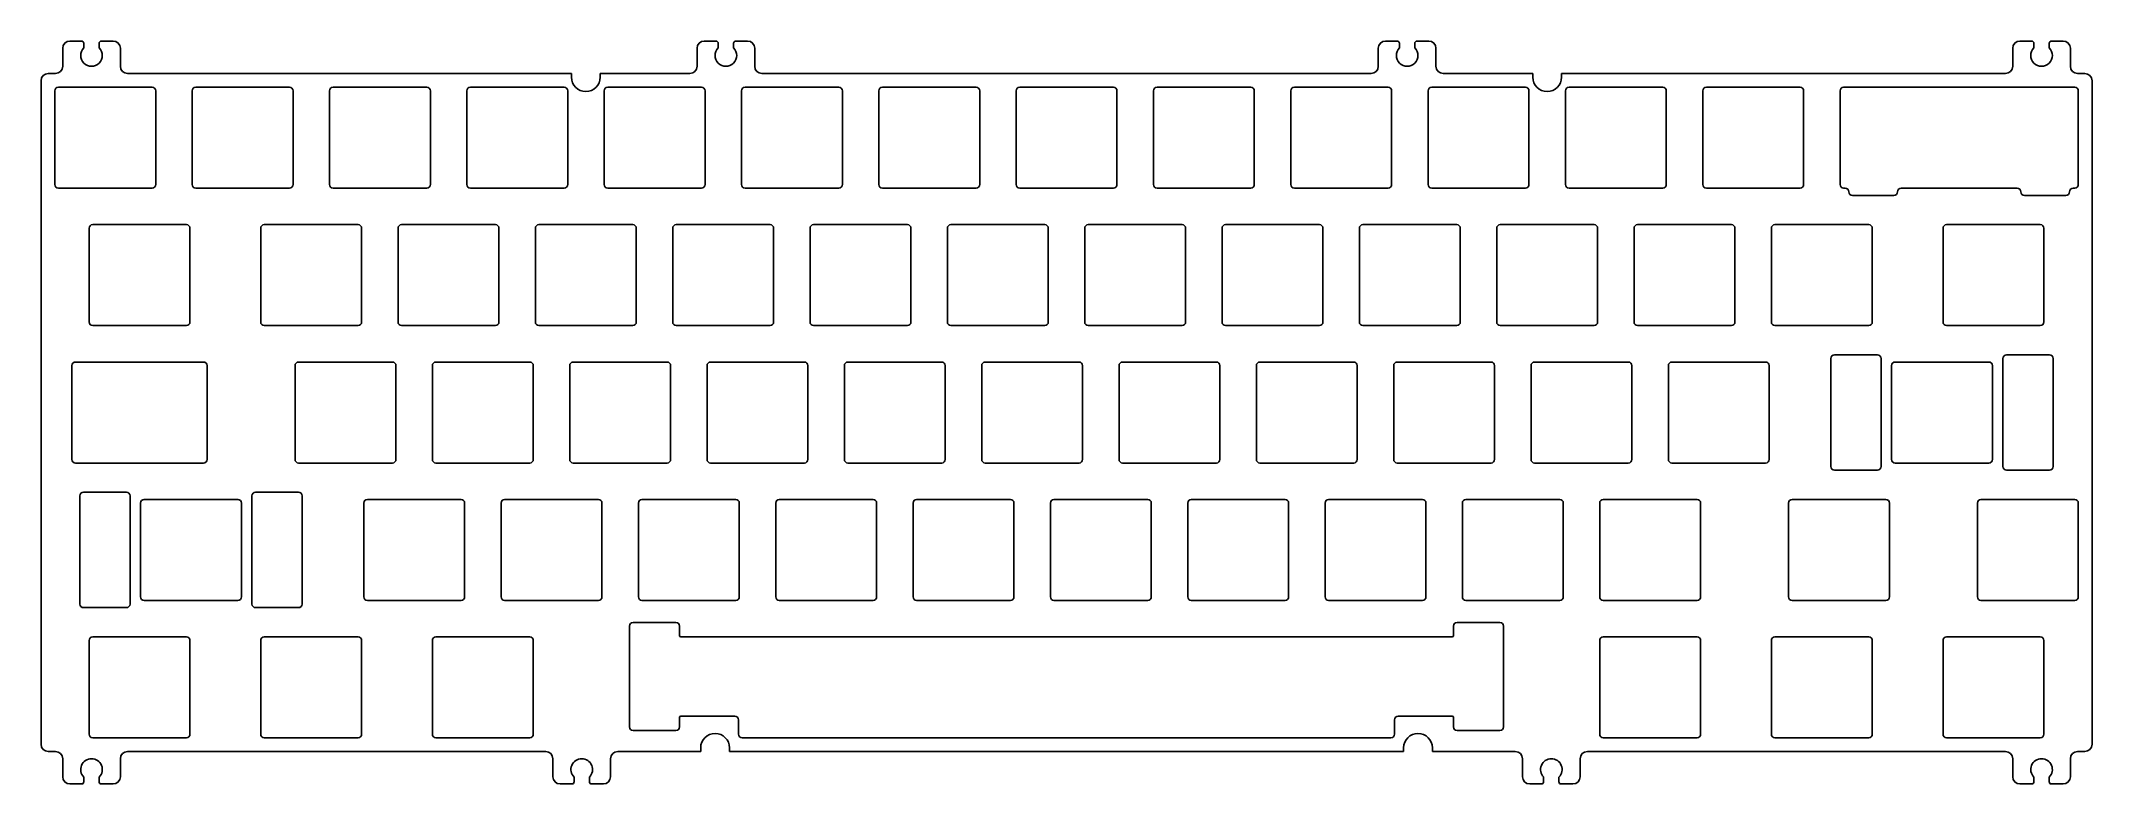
# Model space of a CAD drawing. Header units: millimetres. Extents: x 2647 to 2931, y 1844 to 1947.
import ezdxf

# ---------------------------------------------------------------- set-up
doc = ezdxf.new("R2010")
doc.units = ezdxf.units.MM

msp = doc.modelspace()

# ---------------------------------------------------------------- linework, layer by layer
for p, q in [((2652.14, 1946.81), (2650.51, 1946.81)), ((2652.44, 1945.87), (2652.44, 1946.51)), ((2654.57, 1946.51), (2654.57, 1945.87)), ((2656.51, 1946.81), (2654.87, 1946.81)), ((2740.14, 1946.81), (2738.51, 1946.81)), ((2740.44, 1945.87), (2740.44, 1946.51)), ((2742.57, 1946.51), (2742.57, 1945.87)), ((2744.51, 1946.81), (2742.87, 1946.81)), ((2834.64, 1946.81), (2833.01, 1946.81)), ((2834.94, 1945.87), (2834.94, 1946.51)), ((2837.07, 1946.51), (2837.07, 1945.87)), ((2839.01, 1946.81), (2837.37, 1946.81)), ((2922.64, 1946.81), (2921.01, 1946.81)), ((2922.94, 1945.87), (2922.94, 1946.51)), ((2925.07, 1946.51), (2925.07, 1945.87)), ((2927.01, 1946.81), (2925.37, 1946.81)), ((2649.51, 1945.81), (2649.51, 1943.31)), ((2657.51, 1943.31), (2657.51, 1945.81)), ((2737.51, 1945.81), (2737.51, 1943.31)), ((2745.51, 1943.31), (2745.51, 1945.81)), ((2832.01, 1945.81), (2832.01, 1943.31)), ((2840.01, 1943.31), (2840.01, 1945.81)), ((2920.01, 1945.81), (2920.01, 1943.31)), ((2928.01, 1943.31), (2928.01, 1945.81)), ((2646.51, 1941.31), (2646.51, 1849.31)), ((2648.51, 1942.31), (2647.51, 1942.31)), ((2648.91, 1940.41), (2661.91, 1940.41)), ((2658.51, 1942.31), (2720.08, 1942.31)), ((2667.96, 1940.41), (2680.96, 1940.41)), ((2687.01, 1940.41), (2700.01, 1940.41)), ((2706.06, 1940.41), (2719.06, 1940.41)), ((2720.08, 1941.81), (2720.08, 1942.31)), ((2724.08, 1941.81), (2724.08, 1942.31)), ((2724.08, 1942.31), (2736.51, 1942.31)), ((2725.11, 1940.41), (2738.11, 1940.41)), ((2744.16, 1940.41), (2757.16, 1940.41)), ((2831.01, 1942.31), (2746.51, 1942.31)), ((2763.21, 1940.41), (2776.21, 1940.41)), ((2782.26, 1940.41), (2795.26, 1940.41)), ((2801.31, 1940.41), (2814.31, 1940.41)), ((2820.36, 1940.41), (2833.36, 1940.41)), ((2839.41, 1940.41), (2852.41, 1940.41)), ((2841.01, 1942.31), (2853.43, 1942.31)), ((2853.43, 1941.81), (2853.43, 1942.31)), ((2857.43, 1941.81), (2857.43, 1942.31)), ((2857.43, 1942.31), (2919.01, 1942.31)), ((2858.46, 1940.41), (2871.46, 1940.41)), ((2877.51, 1940.41), (2890.51, 1940.41)), ((2930.01, 1942.31), (2929.01, 1942.31)), ((2931.01, 1849.31), (2931.01, 1941.31)), ((2648.41, 1926.91), (2648.41, 1939.91)), ((2662.41, 1939.91), (2662.41, 1926.91)), ((2667.46, 1926.91), (2667.46, 1939.91)), ((2681.46, 1939.91), (2681.46, 1926.91)), ((2686.51, 1926.91), (2686.51, 1939.91)), ((2700.51, 1939.91), (2700.51, 1926.91)), ((2705.56, 1926.91), (2705.56, 1939.91)), ((2719.56, 1939.91), (2719.56, 1926.91)), ((2724.61, 1926.91), (2724.61, 1939.91)), ((2738.61, 1939.91), (2738.61, 1926.91)), ((2743.66, 1926.91), (2743.66, 1939.91)), ((2757.66, 1939.91), (2757.66, 1926.91)), ((2762.71, 1926.91), (2762.71, 1939.91)), ((2776.71, 1939.91), (2776.71, 1926.91)), ((2781.76, 1926.91), (2781.76, 1939.91)), ((2795.76, 1939.91), (2795.76, 1926.91)), ((2800.81, 1926.91), (2800.81, 1939.91)), ((2814.81, 1939.91), (2814.81, 1926.91)), ((2819.86, 1926.91), (2819.86, 1939.91)), ((2833.86, 1939.91), (2833.86, 1926.91)), ((2838.91, 1926.91), (2838.91, 1939.91)), ((2852.91, 1939.91), (2852.91, 1926.91)), ((2857.96, 1926.91), (2857.96, 1939.91)), ((2871.96, 1939.91), (2871.96, 1926.91)), ((2877.01, 1926.91), (2877.01, 1939.91)), ((2891.01, 1939.91), (2891.01, 1926.91)), ((2661.91, 1926.41), (2648.91, 1926.41)), ((2680.96, 1926.41), (2667.96, 1926.41)), ((2700.01, 1926.41), (2687.01, 1926.41)), ((2719.06, 1926.41), (2706.06, 1926.41)), ((2738.11, 1926.41), (2725.11, 1926.41)), ((2757.16, 1926.41), (2744.16, 1926.41)), ((2776.21, 1926.41), (2763.21, 1926.41)), ((2795.26, 1926.41), (2782.26, 1926.41)), ((2814.31, 1926.41), (2801.31, 1926.41)), ((2833.36, 1926.41), (2820.36, 1926.41)), ((2852.41, 1926.41), (2839.41, 1926.41)), ((2871.46, 1926.41), (2858.46, 1926.41)), ((2890.51, 1926.41), (2877.51, 1926.41)), ((2653.17, 1907.86), (2653.17, 1920.86)), ((2653.67, 1921.36), (2666.67, 1921.36)), ((2667.17, 1920.86), (2667.17, 1907.86)), ((2676.98, 1907.86), (2676.98, 1920.86)), ((2677.48, 1921.36), (2690.48, 1921.36)), ((2690.98, 1920.86), (2690.98, 1907.86)), ((2696.03, 1907.86), (2696.03, 1920.86)), ((2696.53, 1921.36), (2709.53, 1921.36)), ((2710.03, 1920.86), (2710.03, 1907.86)), ((2715.08, 1907.86), (2715.08, 1920.86)), ((2715.58, 1921.36), (2728.58, 1921.36)), ((2729.08, 1920.86), (2729.08, 1907.86)), ((2734.13, 1907.86), (2734.13, 1920.86)), ((2734.63, 1921.36), (2747.63, 1921.36)), ((2748.13, 1920.86), (2748.13, 1907.86)), ((2753.18, 1907.86), (2753.18, 1920.86)), ((2753.68, 1921.36), (2766.68, 1921.36)), ((2767.18, 1920.86), (2767.18, 1907.86)), ((2772.23, 1907.86), (2772.23, 1920.86)), ((2772.73, 1921.36), (2785.73, 1921.36)), ((2786.23, 1920.86), (2786.23, 1907.86)), ((2791.28, 1907.86), (2791.28, 1920.86)), ((2791.78, 1921.36), (2804.78, 1921.36)), ((2805.28, 1920.86), (2805.28, 1907.86)), ((2810.33, 1907.86), (2810.33, 1920.86)), ((2810.83, 1921.36), (2823.83, 1921.36)), ((2824.33, 1920.86), (2824.33, 1907.86)), ((2829.38, 1907.86), (2829.38, 1920.86)), ((2829.88, 1921.36), (2842.88, 1921.36)), ((2843.38, 1920.86), (2843.38, 1907.86)), ((2848.43, 1907.86), (2848.43, 1920.86)), ((2848.93, 1921.36), (2861.93, 1921.36)), ((2862.43, 1920.86), (2862.43, 1907.86)), ((2867.48, 1907.86), (2867.48, 1920.86)), ((2867.98, 1921.36), (2880.98, 1921.36)), ((2881.48, 1920.86), (2881.48, 1907.86)), ((2886.53, 1907.86), (2886.53, 1920.86)), ((2887.03, 1921.36), (2900.03, 1921.36)), ((2900.53, 1920.86), (2900.53, 1907.86)), ((2910.34, 1907.86), (2910.34, 1920.86)), ((2910.84, 1921.36), (2923.84, 1921.36)), ((2924.34, 1920.86), (2924.34, 1907.86)), ((2666.67, 1907.36), (2653.67, 1907.36)), ((2690.48, 1907.36), (2677.48, 1907.36)), ((2709.53, 1907.36), (2696.53, 1907.36)), ((2728.58, 1907.36), (2715.58, 1907.36)), ((2747.63, 1907.36), (2734.63, 1907.36)), ((2766.68, 1907.36), (2753.68, 1907.36)), ((2785.73, 1907.36), (2772.73, 1907.36)), ((2804.78, 1907.36), (2791.78, 1907.36)), ((2823.83, 1907.36), (2810.83, 1907.36)), ((2842.88, 1907.36), (2829.88, 1907.36)), ((2861.93, 1907.36), (2848.93, 1907.36)), ((2880.98, 1907.36), (2867.98, 1907.36)), ((2900.03, 1907.36), (2887.03, 1907.36)), ((2923.84, 1907.36), (2910.84, 1907.36)), ((2650.79, 1888.81), (2650.79, 1901.81)), ((2651.29, 1902.31), (2669.05, 1902.31)), ((2669.55, 1901.81), (2669.55, 1888.81)), ((2681.74, 1888.81), (2681.74, 1901.81)), ((2682.24, 1902.31), (2695.24, 1902.31)), ((2695.74, 1901.81), (2695.74, 1888.81)), ((2700.79, 1888.81), (2700.79, 1901.81)), ((2701.29, 1902.31), (2714.29, 1902.31)), ((2714.79, 1901.81), (2714.79, 1888.81)), ((2719.84, 1888.81), (2719.84, 1901.81)), ((2720.34, 1902.31), (2733.34, 1902.31)), ((2733.84, 1901.81), (2733.84, 1888.81)), ((2738.89, 1888.81), (2738.89, 1901.81)), ((2739.39, 1902.31), (2752.39, 1902.31)), ((2752.89, 1901.81), (2752.89, 1888.81)), ((2757.94, 1888.81), (2757.94, 1901.81)), ((2758.44, 1902.31), (2771.44, 1902.31)), ((2771.94, 1901.81), (2771.94, 1888.81)), ((2776.99, 1888.81), (2776.99, 1901.81)), ((2777.49, 1902.31), (2790.49, 1902.31)), ((2790.99, 1901.81), (2790.99, 1888.81)), ((2796.04, 1888.81), (2796.04, 1901.81)), ((2796.54, 1902.31), (2809.54, 1902.31)), ((2810.04, 1901.81), (2810.04, 1888.81)), ((2815.09, 1888.81), (2815.09, 1901.81)), ((2815.59, 1902.31), (2828.59, 1902.31)), ((2829.09, 1901.81), (2829.09, 1888.81)), ((2834.14, 1888.81), (2834.14, 1901.81)), ((2834.64, 1902.31), (2847.64, 1902.31)), ((2848.14, 1901.81), (2848.14, 1888.81)), ((2853.19, 1888.81), (2853.19, 1901.81)), ((2853.69, 1902.31), (2866.69, 1902.31)), ((2867.19, 1901.81), (2867.19, 1888.81)), ((2872.24, 1888.81), (2872.24, 1901.81)), ((2872.74, 1902.31), (2885.74, 1902.31)), ((2886.24, 1901.81), (2886.24, 1888.81)), ((2669.05, 1888.31), (2651.29, 1888.31)), ((2695.24, 1888.31), (2682.24, 1888.31)), ((2714.29, 1888.31), (2701.29, 1888.31)), ((2733.34, 1888.31), (2720.34, 1888.31)), ((2752.39, 1888.31), (2739.39, 1888.31)), ((2771.44, 1888.31), (2758.44, 1888.31)), ((2790.49, 1888.31), (2777.49, 1888.31)), ((2809.54, 1888.31), (2796.54, 1888.31)), ((2828.59, 1888.31), (2815.59, 1888.31)), ((2847.64, 1888.31), (2834.64, 1888.31)), ((2866.69, 1888.31), (2853.69, 1888.31)), ((2885.74, 1888.31), (2872.74, 1888.31)), ((2691.27, 1869.76), (2691.27, 1882.76)), ((2691.77, 1883.26), (2704.77, 1883.26)), ((2705.27, 1882.76), (2705.27, 1869.76)), ((2710.32, 1869.76), (2710.32, 1882.76)), ((2710.82, 1883.26), (2723.82, 1883.26)), ((2724.32, 1882.76), (2724.32, 1869.76)), ((2729.37, 1869.76), (2729.37, 1882.76)), ((2729.87, 1883.26), (2742.87, 1883.26)), ((2743.37, 1882.76), (2743.37, 1869.76)), ((2748.42, 1869.76), (2748.42, 1882.76)), ((2748.92, 1883.26), (2761.92, 1883.26)), ((2762.42, 1882.76), (2762.42, 1869.76)), ((2767.47, 1869.76), (2767.47, 1882.76)), ((2767.97, 1883.26), (2780.97, 1883.26)), ((2781.47, 1882.76), (2781.47, 1869.76)), ((2786.52, 1869.76), (2786.52, 1882.76)), ((2787.02, 1883.26), (2800.02, 1883.26)), ((2800.52, 1882.76), (2800.52, 1869.76)), ((2805.57, 1869.76), (2805.57, 1882.76)), ((2806.07, 1883.26), (2819.07, 1883.26)), ((2819.57, 1882.76), (2819.57, 1869.76)), ((2824.62, 1869.76), (2824.62, 1882.76)), ((2825.12, 1883.26), (2838.12, 1883.26)), ((2838.62, 1882.76), (2838.62, 1869.76)), ((2843.67, 1869.76), (2843.67, 1882.76)), ((2844.17, 1883.26), (2857.17, 1883.26)), ((2857.67, 1882.76), (2857.67, 1869.76)), ((2862.72, 1869.76), (2862.72, 1882.76)), ((2863.22, 1883.26), (2876.22, 1883.26)), ((2876.72, 1882.76), (2876.72, 1869.76)), ((2888.91, 1869.76), (2888.91, 1882.76)), ((2889.41, 1883.26), (2902.41, 1883.26)), ((2902.91, 1882.76), (2902.91, 1869.76)), ((2915.11, 1869.76), (2915.11, 1882.76)), ((2915.61, 1883.26), (2928.61, 1883.26)), ((2929.11, 1882.76), (2929.11, 1869.76)), ((2704.77, 1869.26), (2691.77, 1869.26)), ((2723.82, 1869.26), (2710.82, 1869.26)), ((2742.87, 1869.26), (2729.87, 1869.26)), ((2761.92, 1869.26), (2748.92, 1869.26)), ((2780.97, 1869.26), (2767.97, 1869.26)), ((2800.02, 1869.26), (2787.02, 1869.26)), ((2819.07, 1869.26), (2806.07, 1869.26)), ((2838.12, 1869.26), (2825.12, 1869.26)), ((2857.17, 1869.26), (2844.17, 1869.26)), ((2876.22, 1869.26), (2863.22, 1869.26)), ((2902.41, 1869.26), (2889.41, 1869.26)), ((2928.61, 1869.26), (2915.61, 1869.26)), ((2653.17, 1850.71), (2653.17, 1863.71)), ((2653.67, 1864.21), (2666.67, 1864.21)), ((2667.17, 1863.71), (2667.17, 1850.71)), ((2676.98, 1850.71), (2676.98, 1863.71)), ((2677.48, 1864.21), (2690.48, 1864.21)), ((2690.98, 1863.71), (2690.98, 1850.71)), ((2700.79, 1850.71), (2700.79, 1863.71)), ((2701.29, 1864.21), (2714.29, 1864.21)), ((2714.79, 1863.71), (2714.79, 1850.71)), ((2728.13, 1851.71), (2728.13, 1865.71)), ((2728.63, 1866.21), (2734.58, 1866.21)), ((2735.08, 1865.71), (2735.08, 1864.41)), ((2735.28, 1864.21), (2842.23, 1864.21)), ((2842.43, 1864.41), (2842.43, 1865.71)), ((2842.93, 1866.21), (2848.88, 1866.21)), ((2849.38, 1865.71), (2849.38, 1851.71)), ((2862.72, 1850.71), (2862.72, 1863.71)), ((2863.22, 1864.21), (2876.22, 1864.21)), ((2876.72, 1863.71), (2876.72, 1850.71)), ((2886.53, 1850.71), (2886.53, 1863.71)), ((2887.03, 1864.21), (2900.03, 1864.21)), ((2900.53, 1863.71), (2900.53, 1850.71)), ((2910.34, 1850.71), (2910.34, 1863.71)), ((2910.84, 1864.21), (2923.84, 1864.21)), ((2924.34, 1863.71), (2924.34, 1850.71)), ((2735.08, 1851.71), (2735.08, 1853.01)), ((2742.76, 1853.21), (2735.28, 1853.21)), ((2743.26, 1850.71), (2743.26, 1852.71)), ((2834.26, 1850.71), (2834.26, 1852.71)), ((2834.76, 1853.21), (2842.23, 1853.21)), ((2842.43, 1851.71), (2842.43, 1853.01)), ((2666.67, 1850.21), (2653.67, 1850.21)), ((2690.48, 1850.21), (2677.48, 1850.21)), ((2714.29, 1850.21), (2701.29, 1850.21)), ((2734.58, 1851.21), (2728.63, 1851.21)), ((2795.26, 1850.21), (2743.76, 1850.21)), ((2795.26, 1850.21), (2833.76, 1850.21)), ((2848.88, 1851.21), (2842.93, 1851.21)), ((2876.22, 1850.21), (2863.22, 1850.21)), ((2900.03, 1850.21), (2887.03, 1850.21)), ((2923.84, 1850.21), (2910.84, 1850.21)), ((2647.51, 1848.31), (2648.51, 1848.31)), ((2649.51, 1847.31), (2649.51, 1844.81)), ((2657.51, 1844.81), (2657.51, 1847.31)), ((2658.51, 1848.31), (2716.51, 1848.31)), ((2717.51, 1847.31), (2717.51, 1844.81)), ((2725.51, 1844.81), (2725.51, 1847.31)), ((2726.51, 1848.31), (2738.01, 1848.31)), ((2738.01, 1848.81), (2738.01, 1848.31)), ((2742.01, 1848.81), (2742.01, 1848.31)), ((2742.01, 1848.31), (2835.51, 1848.31)), ((2835.51, 1848.81), (2835.51, 1848.31)), ((2839.51, 1848.81), (2839.51, 1848.31)), ((2839.51, 1848.31), (2851.01, 1848.31)), ((2852.01, 1847.31), (2852.01, 1844.81)), ((2860.01, 1844.81), (2860.01, 1847.31)), ((2861.01, 1848.31), (2919.01, 1848.31)), ((2920.01, 1847.31), (2920.01, 1844.81)), ((2928.01, 1844.81), (2928.01, 1847.31)), ((2929.01, 1848.31), (2930.01, 1848.31)), ((2650.51, 1843.81), (2652.14, 1843.81)), ((2652.44, 1844.11), (2652.44, 1844.75)), ((2654.57, 1844.75), (2654.57, 1844.11)), ((2654.87, 1843.81), (2656.51, 1843.81)), ((2718.51, 1843.81), (2720.14, 1843.81)), ((2720.44, 1844.11), (2720.44, 1844.75)), ((2722.57, 1844.75), (2722.57, 1844.11)), ((2722.87, 1843.81), (2724.51, 1843.81)), ((2853.01, 1843.81), (2854.64, 1843.81)), ((2854.94, 1844.11), (2854.94, 1844.75)), ((2857.07, 1844.75), (2857.07, 1844.11)), ((2857.37, 1843.81), (2859.01, 1843.81)), ((2921.01, 1843.81), (2922.64, 1843.81)), ((2922.94, 1844.11), (2922.94, 1844.75)), ((2925.07, 1844.75), (2925.07, 1844.11)), ((2925.37, 1843.81), (2927.01, 1843.81))]:
    msp.add_line(p, q)
for points in [[(2903.52, 1925.41, 0.414214), (2904.02, 1925.91, -0.414214), (2904.52, 1926.41), (2920.64, 1926.41, -0.414214), (2921.14, 1925.91, 0.414214), (2921.64, 1925.41), (2927.39, 1925.41, 0.414214), (2927.89, 1925.91, -0.414214), (2928.39, 1926.41), (2928.61, 1926.41, 0.414214), (2929.11, 1926.91), (2929.11, 1939.91, 0.414214), (2928.61, 1940.41), (2896.56, 1940.41, 0.414214), (2896.06, 1939.91), (2896.06, 1926.91, 0.414214), (2896.56, 1926.41), (2896.77, 1926.41, -0.414214), (2897.27, 1925.91, 0.414214), (2897.77, 1925.41)], [(2894.79, 1887.81), (2894.79, 1902.81, -0.414214), (2895.29, 1903.31), (2901.24, 1903.31, -0.414214), (2901.74, 1902.81), (2901.74, 1887.81, -0.414214), (2901.24, 1887.31), (2895.29, 1887.31, -0.414214)], [(2918.66, 1887.81), (2918.66, 1902.81, -0.414214), (2919.16, 1903.31), (2925.11, 1903.31, -0.414214), (2925.61, 1902.81), (2925.61, 1887.81, -0.414214), (2925.11, 1887.31), (2919.16, 1887.31, -0.414214)], [(2903.2, 1888.81), (2903.2, 1901.81, -0.414214), (2903.7, 1902.31), (2916.7, 1902.31, -0.414214), (2917.2, 1901.81), (2917.2, 1888.81, -0.414214), (2916.7, 1888.31), (2903.7, 1888.31, -0.414214)], [(2651.9, 1868.76), (2651.9, 1883.76, -0.414214), (2652.4, 1884.26), (2658.35, 1884.26, -0.414214), (2658.85, 1883.76), (2658.85, 1868.76, -0.414214), (2658.35, 1868.26), (2652.4, 1868.26, -0.414214)], [(2675.77, 1868.76), (2675.77, 1883.76, -0.414214), (2676.27, 1884.26), (2682.22, 1884.26, -0.414214), (2682.72, 1883.76), (2682.72, 1868.76, -0.414214), (2682.22, 1868.26), (2676.27, 1868.26, -0.414214)], [(2660.31, 1869.76), (2660.31, 1882.76, -0.414214), (2660.81, 1883.26), (2673.81, 1883.26, -0.414214), (2674.31, 1882.76), (2674.31, 1869.76, -0.414214), (2673.81, 1869.26), (2660.81, 1869.26, -0.414214)]]:
    msp.add_lwpolyline(points, format="xyb", close=True)
for centre, radius, start, end in [((2650.51, 1945.81), 1, 90, 180), ((2652.14, 1946.51), 0.3, 0, 90), ((2654.87, 1946.51), 0.3, 90, 180), ((2656.51, 1945.81), 1, 0, 90), ((2738.51, 1945.81), 1, 90, 180), ((2740.14, 1946.51), 0.3, 0, 90), ((2742.87, 1946.51), 0.3, 90, 180), ((2744.51, 1945.81), 1, 0, 90), ((2833.01, 1945.81), 1, 90, 180), ((2834.64, 1946.51), 0.3, 0, 90), ((2837.37, 1946.51), 0.3, 90, 180), ((2839.01, 1945.81), 1, 0, 90), ((2921.01, 1945.81), 1, 90, 180), ((2922.64, 1946.51), 0.3, 0, 90), ((2925.37, 1946.51), 0.3, 90, 180), ((2927.01, 1945.81), 1, 0, 90), ((2648.51, 1943.31), 1, 270, 0), ((2653.51, 1944.81), 1.5, 135, 45), ((2658.51, 1943.31), 1, 180, 270), ((2736.51, 1943.31), 1, 270, 0), ((2741.51, 1944.81), 1.5, 135, 45), ((2746.51, 1943.31), 1, 180, 270), ((2831.01, 1943.31), 1, 270, 0), ((2836.01, 1944.81), 1.5, 135, 45), ((2841.01, 1943.31), 1, 180, 270), ((2919.01, 1943.31), 1, 270, 0), ((2924.01, 1944.81), 1.5, 135, 45), ((2929.01, 1943.31), 1, 180, 270), ((2647.51, 1941.31), 1, 90, 180), ((2648.91, 1939.91), 0.5, 90, 180), ((2661.91, 1939.91), 0.5, 0, 90), ((2667.96, 1939.91), 0.5, 90, 180), ((2680.96, 1939.91), 0.5, 0, 90), ((2687.01, 1939.91), 0.5, 90, 180), ((2700.01, 1939.91), 0.5, 0, 90), ((2706.06, 1939.91), 0.5, 90, 180), ((2719.06, 1939.91), 0.5, 0, 90), ((2722.08, 1941.81), 2, 180, 0), ((2725.11, 1939.91), 0.5, 90, 180), ((2738.11, 1939.91), 0.5, 0, 90), ((2744.16, 1939.91), 0.5, 90, 180), ((2757.16, 1939.91), 0.5, 0, 90), ((2763.21, 1939.91), 0.5, 90, 180), ((2776.21, 1939.91), 0.5, 0, 90), ((2782.26, 1939.91), 0.5, 90, 180), ((2795.26, 1939.91), 0.5, 0, 90), ((2801.31, 1939.91), 0.5, 90, 180), ((2814.31, 1939.91), 0.5, 0, 90), ((2820.36, 1939.91), 0.5, 90, 180), ((2833.36, 1939.91), 0.5, 0, 90), ((2839.41, 1939.91), 0.5, 90, 180), ((2852.41, 1939.91), 0.5, 0, 90), ((2855.43, 1941.81), 2, 180, 0), ((2858.46, 1939.91), 0.5, 90, 180), ((2871.46, 1939.91), 0.5, 0, 90), ((2877.51, 1939.91), 0.5, 90, 180), ((2890.51, 1939.91), 0.5, 0, 90), ((2930.01, 1941.31), 1, 0, 90), ((2648.91, 1926.91), 0.5, 180, 270), ((2661.91, 1926.91), 0.5, 270, 0), ((2667.96, 1926.91), 0.5, 180, 270), ((2680.96, 1926.91), 0.5, 270, 0), ((2687.01, 1926.91), 0.5, 180, 270), ((2700.01, 1926.91), 0.5, 270, 0), ((2706.06, 1926.91), 0.5, 180, 270), ((2719.06, 1926.91), 0.5, 270, 0), ((2725.11, 1926.91), 0.5, 180, 270), ((2738.11, 1926.91), 0.5, 270, 0), ((2744.16, 1926.91), 0.5, 180, 270), ((2757.16, 1926.91), 0.5, 270, 0), ((2763.21, 1926.91), 0.5, 180, 270), ((2776.21, 1926.91), 0.5, 270, 0), ((2782.26, 1926.91), 0.5, 180, 270), ((2795.26, 1926.91), 0.5, 270, 0), ((2801.31, 1926.91), 0.5, 180, 270), ((2814.31, 1926.91), 0.5, 270, 0), ((2820.36, 1926.91), 0.5, 180, 270), ((2833.36, 1926.91), 0.5, 270, 0), ((2839.41, 1926.91), 0.5, 180, 270), ((2852.41, 1926.91), 0.5, 270, 0), ((2858.46, 1926.91), 0.5, 180, 270), ((2871.46, 1926.91), 0.5, 270, 0), ((2877.51, 1926.91), 0.5, 180, 270), ((2890.51, 1926.91), 0.5, 270, 0), ((2653.67, 1920.86), 0.5, 90, 180), ((2666.67, 1920.86), 0.5, 0, 90), ((2677.48, 1920.86), 0.5, 90, 180), ((2690.48, 1920.86), 0.5, 0, 90), ((2696.53, 1920.86), 0.5, 90, 180), ((2709.53, 1920.86), 0.5, 0, 90), ((2715.58, 1920.86), 0.5, 90, 180), ((2728.58, 1920.86), 0.5, 0, 90), ((2734.63, 1920.86), 0.5, 90, 180), ((2747.63, 1920.86), 0.5, 0, 90), ((2753.68, 1920.86), 0.5, 90, 180), ((2766.68, 1920.86), 0.5, 0, 90), ((2772.73, 1920.86), 0.5, 90, 180), ((2785.73, 1920.86), 0.5, 0, 90), ((2791.78, 1920.86), 0.5, 90, 180), ((2804.78, 1920.86), 0.5, 0, 90), ((2810.83, 1920.86), 0.5, 90, 180), ((2823.83, 1920.86), 0.5, 0, 90), ((2829.88, 1920.86), 0.5, 90, 180), ((2842.88, 1920.86), 0.5, 0, 90), ((2848.93, 1920.86), 0.5, 90, 180), ((2861.93, 1920.86), 0.5, 0, 90), ((2867.98, 1920.86), 0.5, 90, 180), ((2880.98, 1920.86), 0.5, 0, 90), ((2887.03, 1920.86), 0.5, 90, 180), ((2900.03, 1920.86), 0.5, 0, 90), ((2910.84, 1920.86), 0.5, 90, 180), ((2923.84, 1920.86), 0.5, 0, 90), ((2653.67, 1907.86), 0.5, 180, 270), ((2666.67, 1907.86), 0.5, 270, 0), ((2677.48, 1907.86), 0.5, 180, 270), ((2690.48, 1907.86), 0.5, 270, 0), ((2696.53, 1907.86), 0.5, 180, 270), ((2709.53, 1907.86), 0.5, 270, 0), ((2715.58, 1907.86), 0.5, 180, 270), ((2728.58, 1907.86), 0.5, 270, 0), ((2734.63, 1907.86), 0.5, 180, 270), ((2747.63, 1907.86), 0.5, 270, 0), ((2753.68, 1907.86), 0.5, 180, 270), ((2766.68, 1907.86), 0.5, 270, 0), ((2772.73, 1907.86), 0.5, 180, 270), ((2785.73, 1907.86), 0.5, 270, 0), ((2791.78, 1907.86), 0.5, 180, 270), ((2804.78, 1907.86), 0.5, 270, 0), ((2810.83, 1907.86), 0.5, 180, 270), ((2823.83, 1907.86), 0.5, 270, 0), ((2829.88, 1907.86), 0.5, 180, 270), ((2842.88, 1907.86), 0.5, 270, 0), ((2848.93, 1907.86), 0.5, 180, 270), ((2861.93, 1907.86), 0.5, 270, 0), ((2867.98, 1907.86), 0.5, 180, 270), ((2880.98, 1907.86), 0.5, 270, 0), ((2887.03, 1907.86), 0.5, 180, 270), ((2900.03, 1907.86), 0.5, 270, 0), ((2910.84, 1907.86), 0.5, 180, 270), ((2923.84, 1907.86), 0.5, 270, 0), ((2651.29, 1901.81), 0.5, 90, 180), ((2669.05, 1901.81), 0.5, 0, 90), ((2682.24, 1901.81), 0.5, 90, 180), ((2695.24, 1901.81), 0.5, 0, 90), ((2701.29, 1901.81), 0.5, 90, 180), ((2714.29, 1901.81), 0.5, 0, 90), ((2720.34, 1901.81), 0.5, 90, 180), ((2733.34, 1901.81), 0.5, 0, 90), ((2739.39, 1901.81), 0.5, 90, 180), ((2752.39, 1901.81), 0.5, 0, 90), ((2758.44, 1901.81), 0.5, 90, 180), ((2771.44, 1901.81), 0.5, 0, 90), ((2777.49, 1901.81), 0.5, 90, 180), ((2790.49, 1901.81), 0.5, 0, 90), ((2796.54, 1901.81), 0.5, 90, 180), ((2809.54, 1901.81), 0.5, 0, 90), ((2815.59, 1901.81), 0.5, 90, 180), ((2828.59, 1901.81), 0.5, 0, 90), ((2834.64, 1901.81), 0.5, 90, 180), ((2847.64, 1901.81), 0.5, 0, 90), ((2853.69, 1901.81), 0.5, 90, 180), ((2866.69, 1901.81), 0.5, 0, 90), ((2872.74, 1901.81), 0.5, 90, 180), ((2885.74, 1901.81), 0.5, 0, 90), ((2651.29, 1888.81), 0.5, 180, 270), ((2669.05, 1888.81), 0.5, 270, 0), ((2682.24, 1888.81), 0.5, 180, 270), ((2695.24, 1888.81), 0.5, 270, 0), ((2701.29, 1888.81), 0.5, 180, 270), ((2714.29, 1888.81), 0.5, 270, 0), ((2720.34, 1888.81), 0.5, 180, 270), ((2733.34, 1888.81), 0.5, 270, 0), ((2739.39, 1888.81), 0.5, 180, 270), ((2752.39, 1888.81), 0.5, 270, 0), ((2758.44, 1888.81), 0.5, 180, 270), ((2771.44, 1888.81), 0.5, 270, 0), ((2777.49, 1888.81), 0.5, 180, 270), ((2790.49, 1888.81), 0.5, 270, 0), ((2796.54, 1888.81), 0.5, 180, 270), ((2809.54, 1888.81), 0.5, 270, 0), ((2815.59, 1888.81), 0.5, 180, 270), ((2828.59, 1888.81), 0.5, 270, 0), ((2834.64, 1888.81), 0.5, 180, 270), ((2847.64, 1888.81), 0.5, 270, 0), ((2853.69, 1888.81), 0.5, 180, 270), ((2866.69, 1888.81), 0.5, 270, 0), ((2872.74, 1888.81), 0.5, 180, 270), ((2885.74, 1888.81), 0.5, 270, 0), ((2691.77, 1882.76), 0.5, 90, 180), ((2704.77, 1882.76), 0.5, 0, 90), ((2710.82, 1882.76), 0.5, 90, 180), ((2723.82, 1882.76), 0.5, 0, 90), ((2729.87, 1882.76), 0.5, 90, 180), ((2742.87, 1882.76), 0.5, 0, 90), ((2748.92, 1882.76), 0.5, 90, 180), ((2761.92, 1882.76), 0.5, 0, 90), ((2767.97, 1882.76), 0.5, 90, 180), ((2780.97, 1882.76), 0.5, 0, 90), ((2787.02, 1882.76), 0.5, 90, 180), ((2800.02, 1882.76), 0.5, 0, 90), ((2806.07, 1882.76), 0.5, 90, 180), ((2819.07, 1882.76), 0.5, 0, 90), ((2825.12, 1882.76), 0.5, 90, 180), ((2838.12, 1882.76), 0.5, 0, 90), ((2844.17, 1882.76), 0.5, 90, 180), ((2857.17, 1882.76), 0.5, 0, 90), ((2863.22, 1882.76), 0.5, 90, 180), ((2876.22, 1882.76), 0.5, 0, 90), ((2889.41, 1882.76), 0.5, 90, 180), ((2902.41, 1882.76), 0.5, 0, 90), ((2915.61, 1882.76), 0.5, 90, 180), ((2928.61, 1882.76), 0.5, 0, 90), ((2691.77, 1869.76), 0.5, 180, 270), ((2704.77, 1869.76), 0.5, 270, 0), ((2710.82, 1869.76), 0.5, 180, 270), ((2723.82, 1869.76), 0.5, 270, 0), ((2729.87, 1869.76), 0.5, 180, 270), ((2742.87, 1869.76), 0.5, 270, 0), ((2748.92, 1869.76), 0.5, 180, 270), ((2761.92, 1869.76), 0.5, 270, 0), ((2767.97, 1869.76), 0.5, 180, 270), ((2780.97, 1869.76), 0.5, 270, 0), ((2787.02, 1869.76), 0.5, 180, 270), ((2800.02, 1869.76), 0.5, 270, 0), ((2806.07, 1869.76), 0.5, 180, 270), ((2819.07, 1869.76), 0.5, 270, 0), ((2825.12, 1869.76), 0.5, 180, 270), ((2838.12, 1869.76), 0.5, 270, 0), ((2844.17, 1869.76), 0.5, 180, 270), ((2857.17, 1869.76), 0.5, 270, 0), ((2863.22, 1869.76), 0.5, 180, 270), ((2876.22, 1869.76), 0.5, 270, 0), ((2889.41, 1869.76), 0.5, 180, 270), ((2902.41, 1869.76), 0.5, 270, 0), ((2915.61, 1869.76), 0.5, 180, 270), ((2928.61, 1869.76), 0.5, 270, 0), ((2653.67, 1863.71), 0.5, 90, 180), ((2666.67, 1863.71), 0.5, 0, 90), ((2677.48, 1863.71), 0.5, 90, 180), ((2690.48, 1863.71), 0.5, 0, 90), ((2701.29, 1863.71), 0.5, 90, 180), ((2714.29, 1863.71), 0.5, 0, 90), ((2728.63, 1865.71), 0.5, 90, 180), ((2734.58, 1865.71), 0.5, 0, 90), ((2735.28, 1864.41), 0.2, 180, 270), ((2842.23, 1864.41), 0.2, 270, 0), ((2842.93, 1865.71), 0.5, 90, 180), ((2848.88, 1865.71), 0.5, 0, 90), ((2863.22, 1863.71), 0.5, 90, 180), ((2876.22, 1863.71), 0.5, 0, 90), ((2887.03, 1863.71), 0.5, 90, 180), ((2900.03, 1863.71), 0.5, 0, 90), ((2910.84, 1863.71), 0.5, 90, 180), ((2923.84, 1863.71), 0.5, 0, 90), ((2735.28, 1853.01), 0.2, 90, 180), ((2742.76, 1852.71), 0.5, 0, 90), ((2834.76, 1852.71), 0.5, 90, 180), ((2842.23, 1853.01), 0.2, 360, 90), ((2647.51, 1849.31), 1, 180, 270), ((2653.67, 1850.71), 0.5, 180, 270), ((2666.67, 1850.71), 0.5, 270, 0), ((2677.48, 1850.71), 0.5, 180, 270), ((2690.48, 1850.71), 0.5, 270, 0), ((2701.29, 1850.71), 0.5, 180, 270), ((2714.29, 1850.71), 0.5, 270, 0), ((2728.63, 1851.71), 0.5, 180, 270), ((2734.58, 1851.71), 0.5, 270, 0), ((2740.01, 1848.81), 2, 0, 180), ((2743.76, 1850.71), 0.5, 180, 270), ((2833.76, 1850.71), 0.5, 270, 0), ((2837.51, 1848.81), 2, 0, 180), ((2842.93, 1851.71), 0.5, 180, 270), ((2848.88, 1851.71), 0.5, 270, 0), ((2863.22, 1850.71), 0.5, 180, 270), ((2876.22, 1850.71), 0.5, 270, 0), ((2887.03, 1850.71), 0.5, 180, 270), ((2900.03, 1850.71), 0.5, 270, 0), ((2910.84, 1850.71), 0.5, 180, 270), ((2923.84, 1850.71), 0.5, 270, 0), ((2930.01, 1849.31), 1, 270, 0), ((2648.51, 1847.31), 1, 0, 90), ((2653.51, 1845.81), 1.5, 315, 225), ((2658.51, 1847.31), 1, 90, 180), ((2716.51, 1847.31), 1, 0, 90), ((2721.51, 1845.81), 1.5, 315, 225), ((2726.51, 1847.31), 1, 90, 180), ((2851.01, 1847.31), 1, 0, 90), ((2856.01, 1845.81), 1.5, 315, 225), ((2861.01, 1847.31), 1, 90, 180), ((2919.01, 1847.31), 1, 0, 90), ((2924.01, 1845.81), 1.5, 315, 225), ((2929.01, 1847.31), 1, 90, 180), ((2650.51, 1844.81), 1, 180, 270), ((2652.14, 1844.11), 0.3, 270, 0), ((2654.87, 1844.11), 0.3, 180, 270), ((2656.51, 1844.81), 1, 270, 0), ((2718.51, 1844.81), 1, 180, 270), ((2720.14, 1844.11), 0.3, 270, 0), ((2722.87, 1844.11), 0.3, 180, 270), ((2724.51, 1844.81), 1, 270, 0), ((2853.01, 1844.81), 1, 180, 270), ((2854.64, 1844.11), 0.3, 270, 0), ((2857.37, 1844.11), 0.3, 180, 270), ((2859.01, 1844.81), 1, 270, 0), ((2921.01, 1844.81), 1, 180, 270), ((2922.64, 1844.11), 0.3, 270, 0), ((2925.37, 1844.11), 0.3, 180, 270), ((2927.01, 1844.81), 1, 270, 0)]:
    msp.add_arc(centre, radius, start, end)

doc.saveas('drawing.dxf')
